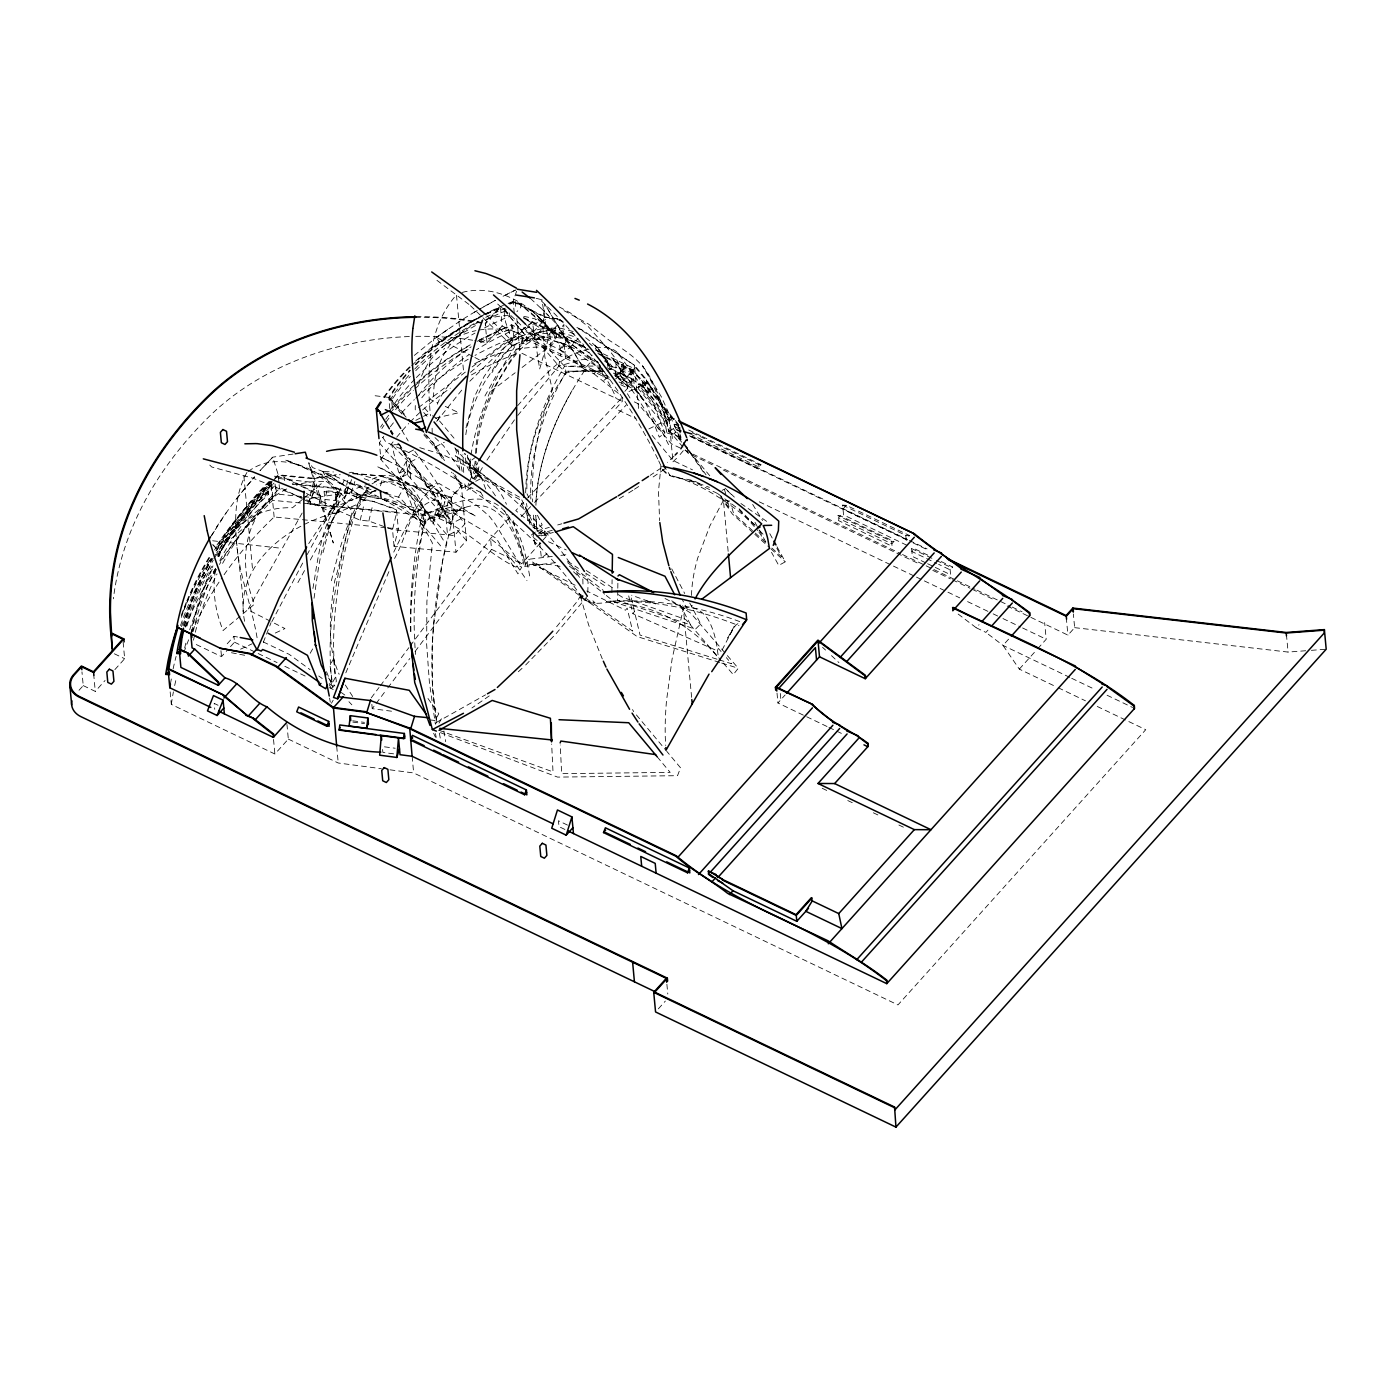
<?xml version="1.0" encoding="UTF-8"?>
<svg xmlns="http://www.w3.org/2000/svg" width="1396" height="1396" viewBox="0 0 1396 1396"><rect width="100%" height="100%" fill="white"/><g stroke="black" fill="none" stroke-linecap="round" stroke-linejoin="round"><path stroke-width="0.75" stroke-dasharray="5 3.75" d="M679.765 427.525L678.735 427.106M679.852 427.316L680.445 437.437L679.119 427.42M535.907 505.3C537.792 457.312 557.632 411.75 583.615 372.017L582.795 367.113L544.789 304.223L542.852 325.879L544.806 356.626L552.38 389.92C538.123 425.274 530.864 463.612 532.661 501.775M611.884 592.672L612.094 579.654M617.765 590.246L617.608 600.437L690.619 624.867L678.665 602.217M617.8 588.222L617.887 582.097M244.614 621.307C233.097 564.56 289.775 522.924 339.054 511.983L337.012 488.042L292.2 483.749M582.952 584.034L582.743 574.96M525.681 492.823C526.414 448.029 541.561 404.334 564.577 366.206L600.036 366.031M475.617 453.456C476.368 428.764 484.412 404.7 496.592 383.342C509.174 365.473 519.836 338.896 544.964 337.605L525.769 341.025M680.759 437.123C679.974 438.274 679.678 436.896 681.248 437.07M627.362 388.542L627.101 385.61L615.217 376.1L616.125 364.042L612.896 358.877L643.975 400.251C636.471 389.205 626.228 379.747 613.734 374.739M620.627 375.995L621.429 365.037L623.454 363.955L622.668 374.913L620.627 375.995C636.244 392.904 645.982 414.106 660.814 431.591L662.838 430.492L664.88 432.952L659.296 437.14L646.313 404.229L616.125 364.042M470.976 454.869C477.135 416.287 493.207 379.799 514.443 347.22L505.457 321.778L503.834 309.406L527.304 337.588L526.868 342.997L512.053 345.527L501.705 357.934L491.933 372.645M555.381 327.17L554.456 338.111L560.354 331.864L563.199 333.504L561.733 335.197L578.31 344.76L592.166 355.282M561.733 335.197L562.501 326.193L563.967 324.5L563.199 333.504M438.135 503.939L496.33 538.332L517.933 573.843L521.703 567.177L517.741 565.171L516.014 567.142C488.391 554.107 467.765 529.852 439.042 518.579L440.752 516.607L437.227 514.077L433.545 520.446C434.854 511.843 441.712 501.67 436.634 493.12L475.722 516.223C459.999 505.474 438.676 510.011 425.082 522.087C414.525 558.732 409.831 597.087 410.982 635.197M314.03 598.256C320.12 558.924 323.802 494.393 375.489 491.2M312.913 588.519C319.754 550.007 323.034 494.603 369.364 483.871M470.26 458.918L469.475 466.002L470.888 475.757M587.786 592.41L588.082 582.097L586.058 574.454M466.02 427.839L473.977 397.843L484.028 376.641L503.869 348.424L511.285 340.327L519.382 336.802M170.452 683.918L171.725 676.537M190.816 634.15L191.793 628.444A440.543 327.379 -5.3 0 1 212.96 565.921M191.898 632.074L192.526 628.497A439.81 326.839 -5.3 0 1 213.658 566.078M465.793 434.697C468.672 415.327 475.862 396.761 485.86 379.974C495.842 366.433 503.694 347.901 520.534 342.003M529.642 575.937C525.297 551.036 519.138 523.709 499.384 506.242C475.931 488.966 446.249 507.324 422.377 514.426C413.774 553.88 409.394 594.364 410.668 634.779M424.733 521.092C415.467 564.804 411.89 609.86 415.554 654.445M398.942 444.766L391.7 444.713L452.915 506.626L454.084 512.506L442.619 560.895L433.475 626.228L432.219 646.959L432.428 685.715L437.053 723.931M331.376 580.753C339.437 548.523 348.267 514.461 368.108 487.518M323 552.659C328.566 533.359 330.8 507.812 352.804 499.96M274.349 476.21L284.522 477.188L284.662 480.66M274.07 479.823L278.537 475.39L313.402 478.723L308.464 462.198M310.104 504.41L309.563 498.529L313.664 481.672L314.222 487.553L310.104 504.41L444.312 517.27L448.43 500.396M320.696 498.843L320.556 495.371L284.522 477.188M414.839 451.397C432.882 474.57 447.191 500.518 464.903 523.936L454.45 535.558L392.52 529.625L368.841 521.04L360.168 520.219L333.033 508.388L318.707 507.01L320.556 495.371M326.961 490.799L324.849 499.489L336.401 500.606L338.513 491.898L326.961 490.799L324.116 491.654L325.39 505.369M333.033 508.388L337.151 491.514M309.563 498.529L344.69 493.154L348.791 476.298M396.639 512.751L396.377 509.819L372.68 501.234L364.007 500.396L337.012 488.042M360.168 520.219L364.286 503.345M372.68 501.234L396.499 509.278L398.314 528.875L394.073 546.29L455.986 552.223L466.456 540.601L461.343 485.546L452.967 473.087M368.841 521.04L372.941 504.183M352.682 473.75L381.946 476.001L450.891 497.168L461.971 485.232L462.495 488.46L451.466 472.145M380.532 485.808L382.085 479.474M381.806 476.542L448.291 496.924M439.042 518.579L443.23 503.537L444.94 501.583L440.752 516.607M580.876 595.045L577.42 601.153L555.434 628.2M369.085 487.972L348.459 482.283L349.332 483.609L344.515 498.773L347.621 489.63L352.001 490.415L351.216 492.875L382.591 499.541M351.216 492.875L354.846 481.498M351.618 479.596L347.552 489.891M516.572 291.223L513.187 301.396L514.217 312.599M692.119 605.48L691.718 606.771M480.782 492.526L471.534 487.797L470.208 489.228L467.346 487.187L468.864 483.156M469.632 481.131L477.798 462.617M478.985 466.875L473.035 482.719L467.346 487.187M437.297 404.194C442.602 390.863 452.461 379.764 463.507 370.795L456.457 294.853C427.525 327.449 426.687 374.547 430.422 415.746M263.321 642.335L271.051 622.633M437.524 420.667L440.7 413.164M388.908 571.627L345.44 673.727M394.527 558.47C408.574 533.342 412.186 498.791 438.99 483.452L476.839 505.387L489.124 516.066L494.795 523.273L521.703 567.177M246.918 472.494C223.552 514.286 243.864 567.771 243.096 611.989M722.116 650.013L734.191 626.49L727.682 638.024L735.552 625.356L740.369 621.848C697.826 605.742 651.775 598.326 606.335 601.449C651.688 599.303 696.97 608.918 738.955 625.705M393.742 552.118L413.984 510.831L408.382 507.132A311.919 185.459 29.5 0 0 383.83 492.753M344.289 480.137L330.381 511.861L307.19 554.578M484.935 395.975L496.993 374.425L519.347 345.772M217.828 556.446L220.725 550.757A440.543 327.379 -5.3 0 1 272.063 481.009M271.836 621.709L303.333 561.785M297.906 582.621L305.148 569.428M310.313 560.005L339.28 507.219M302.147 513.03L247.842 609.738L270.091 621.028M310.174 653.293L313.978 646.575M398.471 497.15L403.235 488.74M331.463 703.235L333.19 700.199M436.651 721.994L435.378 724.245L429.392 682.243L426.653 644.411L426.897 601.449L432.359 542.974L412.099 506.259L398.261 470.749L391.718 444.696M552.293 556.428L528.683 559.273L524.373 566.846L523.919 564.473A229.38 84.231 -77.5 0 0 465.077 507.463M439.007 723.111L441.834 718.12M566.113 371.999C543.777 410.197 528.944 454.381 530.829 499.035M399.657 473.035L407.091 469.213L410.232 472.79L402.781 476.594L399.657 473.035L406.376 461.361L409.517 464.938L410.773 478.671M402.781 476.594L409.517 464.938M307.539 503.747L317.241 487.047L308.813 462.442M475.355 479.421L483.4 465.915M723.39 500.414L709.814 526.048L697.773 557.894A152.845 78.822 -53.3 0 0 691.491 596.633M210.464 537.006L226.222 512.733M211.721 535.418L216.764 527.165M308.708 543.637L332.772 506.923L334.028 507.411L361.023 496.034A173.75 60.447 -76.5 0 1 367.968 490.083M486.96 460.122L514.88 419.254M401.961 414.089L389.868 400.286L389.589 397.354L393.707 391.124A265.205 197.08 -5.3 0 1 410.424 370.411M389.868 400.286L393.969 394.056A265.205 197.08 -5.3 0 1 410.686 373.36M389.955 410.494L394.265 403.95A265.938 197.639 -5.3 0 1 415.031 378.927M380.567 427.124L382.626 424M381.858 428.502L383.935 425.361M466.456 540.601L457.522 530.41L447.593 535.506L380.934 459.546L379.38 442.881L383.76 436.25M349.035 472.982L351.146 472.232L389.432 482.789L403.165 488.495L425.431 512.454L422.168 517.218L425.518 521.912L424.314 524.041L399.588 497.465L384.144 493.207M436.686 421.348L461.936 389.885M721.069 651.548L718.434 648.512L716.881 650.641L632.912 613.682L634.465 611.535M371.231 697.895L379.014 687.495M380.323 685.768L408.854 647.674M410.145 645.947L490.554 538.577L512.96 513.693M391.543 711.21L372.243 708.679L374.826 705.207M376.135 703.479L386.5 689.624M387.791 687.896L409.848 658.458M415.031 651.531L491.549 549.361L490.554 538.577L521.668 563.775L546.866 535.785L515.752 510.587L526.118 499.576M418.695 395.085L421.26 391.718A242.398 180.136 -5.3 0 1 471.15 346.819M517.724 415.485L558.854 366.153L580.544 359.802L593.265 358.842M683.29 450.681L679.363 455.428M671.738 600.786L690.741 613.141L738.292 668.265L733.266 674.617L722.081 661.652M587.35 596.127L555.94 633.889L525.315 665.351M236.709 498.529L254.648 476.839A450.437 293.439 -21.1 0 0 216.537 527.095M517.619 405.678C537.739 383.516 556.463 356.12 587.594 349.576M79.031 690.27L83.237 685.611L81.963 671.877M83.237 685.611L95.277 691.369L105.066 680.48M114.873 669.609L124.663 658.72L122.848 639.124M487.03 342.805L485.215 323.209L500.344 306.422L502.159 326.018L487.03 342.805A253.706 188.547 -5.3 0 0 474.762 340.554M598.448 362.471C571.016 345.301 545.173 325.704 520.848 304.066L520.691 307.469L516.921 311.674M227.216 643.783L233.935 636.314L238.123 637.117M196.295 644.551L221.51 656.626L227.775 649.664M230.462 646.68L234.493 642.195L233.935 636.314M544.074 316.875L559.709 319.248L544.074 316.875L513.117 302.042L509.086 303.647M479.194 341.671A242.398 180.136 -5.3 0 1 503.118 328.584L511.512 324.779L531.318 334.272L544.353 319.806M531.893 340.31L544.911 325.861L583.772 344.463M531.318 334.272L546.551 337.117L559.569 322.651M556.271 334.464L556.131 337.867L549.832 344.864L527.287 325.53M565.904 339.071L565.764 342.491L559.464 349.489L549.832 344.864M565.206 344.463L560.162 350.064L564.979 352.368L570.022 346.766L559.43 342.229L560.703 355.945M578.363 328.845L582.603 330.206L634.569 365.333L646.627 379.869L668.754 416.148L672.855 460.418L692.503 469.841M546.551 337.117L569.428 348.075L578.101 338.425M451.484 500.693L451.222 497.761L462.233 485.529M509.715 304.188L515.159 302.007L520.429 304.537L555.852 334.935L565.485 339.542L590.752 358.789M559.464 349.489L584.296 369.19L590.595 362.192M452.723 516.939L463.175 505.317M584.296 369.19L593.928 373.796L600.228 366.799M170.172 691.91L171.324 704.404L274.89 754.015L288.326 739.095L286.965 724.507M622.04 370.621L625.391 366.886L634.43 371.214L631.062 374.948L622.04 370.621L621.674 366.694L625.391 366.886M621.272 383.132L634.29 368.666L634.447 365.263L638.914 412.047M627.101 385.61L613.943 374.268M611.064 368.684L633.819 379.572L631.707 381.911L612.757 372.837M624.85 391.351L627.781 388.071L627.519 385.139M621.935 397.214L622.319 401.385L615.601 408.836L635.965 418.608M702.38 436.582L761.117 464.711L759.023 467.049L692.451 435.151M854.02 508.982L846.377 505.317L843.01 509.051L906.126 539.292L909.494 535.558L855.94 509.906M840.34 515.787L838.246 518.125L891.835 543.794L893.929 541.456L840.34 515.787L838.019 515.665L838.473 520.568L892.061 546.237L891.608 541.334L838.019 515.665M927.764 555.119L914.38 548.698L911.867 551.507L936.733 563.408M827.008 726.496L777.921 702.973L785.145 694.946M941.166 561.541L952.648 567.038L950.118 569.83L938.653 564.333M958.145 614.048L976.258 627.781L979.05 624.693M976.258 627.781L985.89 632.405L990.078 627.764M658.354 1008.837L665.351 1001.072M1008.575 639.194L1002.991 645.388L1019.324 669.12L1056.283 686.832M1019.324 669.12L1036.286 650.274M1037.699 648.704L1046.197 639.263L1044.644 622.599M1007.214 606.039L1067.923 635.128L1074.641 627.659L1073.367 613.943M469.806 381.248L505.23 346.487L519.417 337.274M533.307 527.618L534.633 526.205L520.848 497.953L476.961 473.384L475.635 474.797L519.521 499.384L533.307 527.618L536.622 529.136L542.189 524.948L537.443 515.194M527.601 498.006L622.284 397.354M521.197 516.642L533.028 504.061M534.511 502.49L626.246 404.997M524.652 340.31C531.004 333.888 540.688 332.056 549.326 330.346L527.409 334.255M269.044 481.498L265.048 485.476A452.304 336.139 -5.3 0 0 215.752 550.059M270.143 481.288L265.641 485.773A451.571 335.581 -5.3 0 0 216.415 550.268M274.663 478.339L278.223 474.797L313.524 478.182L336.262 474.71M272.848 497.168L271.644 484.342L262.657 491.776A456.213 339.036 -5.3 0 0 217.061 550.111M271.644 484.342L265.519 490.45A452.304 336.139 -5.3 0 0 214.234 558.452M269.428 503.467L268.294 491.218L265.484 492.491L254.735 503.188A467.992 347.779 -5.3 0 0 215.874 550.931M268.294 491.218L257.597 501.862A464.083 344.882 -5.3 0 0 216.746 552.607M301.623 498.407L282.673 488.827L279.497 488.53L274.75 493.242A440.543 327.379 -5.3 0 0 221.999 564.473M301.623 496.47L276.007 494.01L266.706 503.275A452.304 336.139 -5.3 0 0 219.434 564.473M673.971 456.213L667.532 462.338M676.571 458.342L671.406 463.263M470.539 372.331L495.214 350.867L531.614 324.779L549.047 318.393L555.887 318.62L561.279 321.115M518.352 671.738L522.523 667.916M682.574 609.633L684.023 608.377L681.091 602.81M414.333 355.422L436.372 337.326L460.872 320.522A364.478 219.783 -16 0 1 477.798 310.156L474.361 312.181M241.665 523.954L273.093 497.604M224.669 544.143L256.114 517.794A112.326 88.157 50 0 1 287.471 488.617M302.391 499.454L292.497 507.743A112.326 88.157 50 0 0 219.05 556.568M304.031 498.075L323.942 481.393A112.326 88.157 50 0 0 296.388 485.11M443.562 349.314L444.678 348.424M248.314 471.412C275.937 450.611 315.391 466.09 336.907 488.827M491.008 391.264L515.176 372.749M522.087 367.462L553.182 343.643M465.339 372.104L429.776 399.239L437.524 402.833M472.11 366.939L532.434 322.267L539.659 369.015L548.105 339.786L541.857 299.39M472.843 478.636L476.978 475.53A140.595 78.246 -55.3 0 1 476.001 461.361M607.871 377.356L603.718 380.462A140.595 78.228 -55.3 0 0 599.634 364.408M470.906 487.413L465.828 491.235L464.449 481.411M615.496 379.014L620.574 375.192L620.557 369.783L617.381 361.023L610.087 351.356L588.222 326.542L570.737 313.158L557.632 306.038M535.296 532.085L530.812 535.453L540.88 543.463M681.562 430.98L673.326 428.589L666.956 433.336L666.642 431.364A185.616 106.777 -56.2 0 0 613.298 372.592M538.629 533.237L544.196 529.067L545.365 539.362M546.97 553.776L541.404 557.964L539.397 540.095M691.666 606.318L691.753 605.271M371.999 483.889L379.293 479.683L371.353 483.033M582.167 330.678L634.569 365.333M446.214 344.079L464.606 330.555M418.486 407.527L433.667 396.377A90.897 82.224 53.7 0 1 482.493 320.644M489.263 695.889L471.953 707.947M615.235 376.082L620.801 372.121L622.668 374.913M436.512 337.431L447.976 329.281M653.136 476.961L665.403 468.585M661.076 468.044L650.117 475.39M634.499 489.228L640.869 485.11M628.654 492.928L632.912 490.258M607.26 370.865L611.832 368.021L594.993 344.044M619.318 498.651L624.099 495.737M722.081 490.432L724.088 489.228M479.578 309.179L495.423 300.332A364.478 219.783 -16 0 0 479.543 309.144M583.074 595.865L580.108 597.558L586.617 600.908L595.08 602.932L590.56 598.552M436.407 722.43L485.546 694.824M777.031 546.796L785.302 561.803L778.741 565.432L771.499 552.31M415.799 420.318L421.575 417.352M423.494 416.374L429.27 413.408L422.709 405.939M398.017 443.143C415.362 467.974 434.714 493.975 450.96 520.795L451.222 523.727C434.645 496.261 415.118 470.871 397.825 443.98M413.582 449.966L404.282 454.747L404.002 451.798L398.628 442.829M424.314 433.79L434.418 444.277L445.202 460.296M403.374 452.112L410.284 458.952M423.861 434.871L434.697 447.209L444.312 442.27M410.546 461.884L419.864 457.12M409.656 459.267L426.722 484.988L426.984 487.919L436.302 483.156M426.094 485.302L432.987 492.142L433.266 495.074L442.567 490.31M473.785 482.248L462.233 488.164L461.971 485.232L454.782 474.535M475.704 481.271L481.48 478.305L464.711 453.368M460.54 518.963L450.611 524.041L450.96 520.795M646.627 379.869L646.261 383.115L626.734 392.642L630.05 398.087M641.549 385.087L638.391 386.622L667.393 421.627L670.551 420.091L641.549 385.087L638.164 384.179L638.618 389.083L667.62 424.07L667.166 419.184L638.164 384.179M642.736 385.662L647.761 383.202L653.415 390.025L648.372 392.485L642.736 385.662L642.369 381.736L647.761 383.202M648.861 428.921L668.387 419.393L668.108 416.462L645.999 380.183L634.028 365.735M521.022 336.506C530.602 332.649 544.056 324.012 553.497 332.074L529.555 308.376L539.606 317.852L537.024 315.322M474.518 363.78C497.831 351.216 524.599 345.807 550.984 347.22L549.256 328.496C528.857 302.583 493.835 283.074 460.453 292.898M678.927 424.908L677.915 426.495L679.206 427.874M372.715 491.619C346.016 511.599 344.358 550.722 334.813 580.474C330.032 611.169 326.123 645.196 339.158 674.285M240.566 649.175L252.135 643.8M275.291 633.034L284.941 628.549L271.941 621.97M456.073 511.617L465.06 507.551L435.866 515.7L427.368 519.329L454.084 512.506L465.06 507.551M512.053 345.527L519.574 342.718M376.519 489.874L355.823 498.599L369.085 496.575L381.23 498.686M335.075 513.693L360.063 503.171L361.023 496.034L322.79 471.447L330.52 485.127L352.333 511.39C338.321 568.573 324.291 628.793 332.632 687.827L336.384 681.213A173.75 60.482 -76.4 0 1 361.023 496.034L322.773 471.482L333.452 471.953M508.109 303.421L513.187 301.396L544.492 316.403M513.78 337.535L512.646 325.268L500.885 329.875A281.503 209.191 -5.3 0 0 477.275 341.043M512.646 325.268L511.285 325.739L512.908 328.217L502.612 332.318A277.717 206.381 -5.3 0 0 477.589 344.236M552.258 530.323L538.751 533.97M324.116 491.654L335.668 492.771L338.513 491.898M521.825 341.497C543.044 333.382 567.491 336.122 586.529 348.389M536.797 530.969L549.326 527.356M557.685 524.966L561.855 523.762M536.745 536.273L550.687 532.26M541.386 535.872L553.34 532.417M683.377 608.412C694.824 604.538 705.905 613.298 710.18 623.523A188.46 57.829 -74.3 0 1 716.916 646.331L718.207 655.911M422.377 514.426L425.082 522.087L412.274 516.607L413.984 510.831L422.377 514.426L452.915 506.626M435.569 418.154L458.83 412.71L445.272 406.428M486.942 315.723L511.285 340.327L523.308 338.268M293.09 454.066L272.744 457.173A450.437 293.439 -21.1 0 0 259.988 470.714L272.744 457.173L278.223 474.797L278.956 482.65M313.402 478.723L340.258 474.623M560.86 555.381L569.446 554.352M524.652 566.41L556.83 562.536M504.619 510.709L517.986 540.182L525.664 564.612L549.902 564.473L562.989 566.916M595.551 347.813C603.107 346.731 611.867 347.046 617.643 352.752L651.897 400.059L664.88 432.952M433.615 499.367L435.203 500.414L432.394 500.309L425.326 504.357L412.762 517.166L407.58 513.728A308.376 183.347 29.5 0 0 332.859 475.303L312.704 467.608L309.354 462.809M1074.641 627.659L1288.072 652.072L1309.256 650.484M1311.368 650.327L1326.2 649.21M536.029 339.577C572.709 337.466 603.787 365.455 616.037 398.279M525.524 324.204A252.397 107.614 53.1 0 1 556.009 357.236L564.577 366.206L582.795 367.113L544.772 304.223M621.674 366.694L630.713 371.022L634.43 371.214M606.841 367.654L633.819 379.572M680.934 431.975L675.053 429.165L674.6 424.262L676.92 424.384L674.826 426.722L680.707 429.532M692.224 432.708L758.796 464.589L761.117 464.711M906.685 545.173L843.568 514.932L842.643 505.143L846.377 505.317M842.643 505.143L905.777 535.366L909.494 535.558M891.608 541.334L893.929 541.456M925.705 562.815L912.321 556.393L911.588 548.558L914.38 548.698M936.454 560.477L949.856 566.898L952.648 567.038M352.822 473.209L381.946 476.001M276.6 476.978L284.383 477.729L320.417 495.912M448.151 497.465L451.222 497.761M292.357 484.307L336.89 488.583L364.007 500.396M344.69 493.154L377.967 496.348M364.147 499.855L372.802 500.693M303.752 496.679L320.818 498.302M224.075 574.716A464.083 344.882 -5.3 0 1 274.139 516.974L385.471 527.653M387.617 527.845L398.314 528.875M430.177 719.987L435.011 720.458L438.78 713.792L427.822 698.262M212.628 540.775L281.678 548.296M278.868 478.479L314.013 482.51L333.312 543.009L317.224 487.012M375.14 395.749L388.751 397.424L407.772 419.097M352.717 720.825L364.426 722.378M352.839 722.098L364.531 723.652M384.458 746.825L395.19 748.239M393.602 753.84L382.87 752.427L382.329 746.546M288.326 739.095L338.251 763.001L381.352 768.69M389.973 769.824L413.67 772.948L897.96 1004.928L1145.75 729.689L1095.179 705.469M481.323 323.139L460.348 319.719A252.973 187.989 -5.3 0 0 416.025 317.276M729.742 501.077L723.442 500.396L728.189 551.891M603.997 371.493L587.175 369.731L566.357 372.872C541.282 407.056 525.995 449.25 526.885 491.881M231.422 652.735L237.686 653.939M239.78 654.34L246.062 655.544M611.849 366.921C648.32 371.301 670.848 407.475 672.593 441.851M382.609 491.933L389.693 493.643L383.516 491.95M536.186 298.325L543.759 300.245M672.191 475.862L695.731 482.824L717.23 493.346M699.361 483.644C687.321 475.355 666.799 482.44 660.989 465.95L658.493 491.095L659.593 520.621M642.369 381.736L648.006 388.559L653.415 390.025M667.166 419.184L670.551 420.091M349.332 483.609L375.943 490.938M667.34 433.074L683.831 437.873M419.777 447.68L443.021 454.764L468.533 467.067C485.703 473.802 499.14 487.256 506.451 504.288M668.841 431.94L675.21 434.714L680.864 439.775L661.39 396.848L642.492 365.857C655.038 386.134 663.798 408.662 668.841 431.94C665.229 413.705 659.889 395.661 651.06 379.223C642.492 361.285 625.495 350.553 609.598 340.589L588.362 323.959L563.513 310.383M717.02 659.191L640.031 635.058L630.73 595.726M719.115 659.837L731.591 663.746L726.339 657.656M719.69 662.437L637.065 636.541L528.683 559.273M721.767 663.083L738.292 668.265M384.179 498.302L444.312 517.27M604.363 360.901L612.373 366.799L595.045 345.161L603.281 356.12L611.849 371.284M646.296 600.804L655.614 603.857L631.62 595.237M384.546 500.222L417.875 511.983L418.678 509.523L425.431 512.454M388.769 479.264C417.439 488.303 429.514 518.3 444.207 541.526M573.163 331.48L560.93 328.287L540.147 327.955L523.448 317.904M364.251 478.688L369.696 480.678C397.895 462.53 426.67 495.685 425.763 523.116L422.028 529.73A173.75 60.447 -76.5 0 0 376.466 484.866M439.094 730.283L553.008 771.883L551.647 744.016M690.165 480.224L709.412 487.396M676.938 477.153C706.324 486.803 732.167 504.811 755.201 525.105M440.438 732.656L557.562 777.101L677.531 775.687L680.55 767.817L666.747 751.292M400.006 466.945L419.393 478.287M397.546 476.996L416.933 488.338M559.43 342.229L570.022 346.766M383.481 499.21C408.923 506.486 425.047 527.391 441.293 546.674M569.847 332.283L574.332 334.133M330.904 478.723L285.011 459.842C307.26 466.962 327.24 480.137 343.835 496.453M339.036 482.841L347.133 487.117L342.003 493.032L330.381 511.861L306.666 499.785M530.916 524.512L534.633 526.205M548.558 541.753L566.27 549.954M306.422 493.434L332.772 506.923L331.812 512.541L335.092 513.798L334.028 507.411M304.782 498.895L253.025 478.217L211.756 466.997L207.533 462.931M320.522 473.837L322.057 474.553M576.88 327.467L582.603 330.206M559.29 319.719L563.111 321.534M509.575 303.525A277.717 206.381 -5.3 0 1 515.229 301.379L520.848 304.066M595.429 350.064L634.29 368.666M523.709 317.607L584.104 346.54M597.732 353.066L632.789 369.87L679.311 425.361M506.416 309.999L500.518 307.172L485.529 323.82L485.791 326.769M524.111 318.48L588.99 349.558M598.832 354.27L632.248 370.272L678.77 425.763M590.334 359.243L598.029 362.943M616.77 377.095L631.934 384.354L631.481 379.468M502.159 326.018L609.616 377.548M619.039 381.998L634.622 389.467L683.865 448.221M524.181 338.443L518.422 335.686L503.467 341.619A277.717 206.381 -5.3 0 0 475.006 355.404M526.1 339.368L611.239 380.148M620.766 384.72L627.781 388.071M674.652 418.975L668.056 416.497L676.188 420.388M634.342 401.891L638.129 403.723L671.302 443.754L683.063 449.39M688.682 430.003L700.426 435.639M674.6 424.262L678.508 426.146M521.895 353.275L622.319 401.385M692.032 436.337L907.47 539.537M909.424 540.479L927.049 548.907M689.537 435.796L911.274 542.014M913.228 542.957L928.933 550.478M690.723 436.669L759.25 469.492L758.796 464.589M911.588 548.558L934.552 559.552M927.625 563.74L933.366 566.479M935.268 567.404L950.589 574.733L949.856 566.898M685.017 450.332L900.56 553.584M902.514 554.526L931.9 568.591M933.872 569.533L955.422 579.864M957.377 580.806L975.019 589.252M976.973 590.194L1010.285 606.143M1012.24 607.086L1022.047 611.78M685.244 449.861L687.966 453.124L715.398 466.247M723.233 469.998L919.074 563.827M932.79 570.388L950.414 578.834M952.369 579.776L969.993 588.222M971.948 589.164L995.453 600.42M759.319 501.845L914.537 576.199M916.509 577.141L922.407 579.968M924.361 580.91L945.982 591.258M947.954 592.201L959.733 597.854M967.603 601.624L991.177 612.914M993.149 613.856L1001.002 617.625M1002.974 618.568L1020.651 627.031M1022.622 627.973L1046.197 639.263M1069.772 677.374L1002.991 645.388L985.89 632.405M1071.727 678.316L1095.302 689.607M1107.08 695.243L1132.61 707.475M1058.22 687.757L1085.46 700.809M537.46 531.283L546.866 535.785M491.549 549.361L521.668 563.775M828.962 727.438L842.713 734.017M822.209 788.286L828.107 791.113M847.773 800.536L853.671 803.363M873.338 812.786L879.236 815.613M898.884 825.019L904.783 827.845M263.233 641.916L289.269 654.392L310.087 669.644M234.493 642.195L277.071 662.594M284.819 666.311L306.108 676.519M329.334 687.635L333.208 689.502M567.491 825.088L558.452 820.761L559.011 826.641L566.235 830.096M114.35 653.782L124.663 658.72M218.055 705.259L214.199 703.41L214.74 709.29M575.169 585.238L532.574 564.106L534.249 562.03L632.615 631.114L627.188 608.133L625.513 610.226L586.791 591.014M329.822 478.2L339.664 483.121M303.525 499.349L318.707 507.01M388.28 460.872L380.061 456.684L400.286 467.049M397.825 477.1L377.601 466.735C402.606 476.647 421.243 500.187 432.62 524.373C436.739 514.967 446.842 499.681 438.047 490.624L418.521 477.729M665.02 598.483L684.023 608.377M473 356.504L436.372 337.326L439.618 342.753M474.884 357.498L480.573 360.482M268.852 485.616L271.923 487.291L265.781 493.399A452.304 336.139 -5.3 0 0 218.509 554.596M265.484 492.491L268.556 494.167L257.859 504.811A464.083 344.882 -5.3 0 0 217.026 555.556M740.927 503.52L767.905 522.226M586.215 570.493L612.949 588.048M567.544 561.244L578.433 568.399M585.692 573.163L607.469 587.489M618.358 594.644L622.058 597.069L685.715 619.492L720.685 660.029M436.076 489.315L438.047 490.624M416.06 487.78L434.871 500.187M436.948 280.334L469.039 304.485M573.547 571.749L579.637 577.595C548.314 528.089 505.055 486.436 455.236 455.794C471.447 465.932 485.058 479.997 495.51 495.929M569.428 348.075L603.404 371.039M717.736 493.626L737.681 508.353M432.516 415.729L439.025 420.371L456.318 440.909M318.777 675.996L322.249 678.543M329.194 683.621L332.667 686.169M341.339 692.521L344.812 695.051M607.504 364.147L611.396 367.096M585.639 337.71C595.045 345.021 605.707 354.27 607.836 366.555M567.666 562.675L603.334 590.421M569.411 566.148L604.643 594.173M606.335 595.516L614.711 602.182L695.417 629.195L700.74 623.907L689.729 603.02M593.928 373.796L621.063 395.539M470.435 305.689L509.174 342.997L510.517 339.664L510.046 343.87L512.053 345.615L511.285 340.327M589.321 343.172L592.305 345.772M497.691 304.066L509.959 314.763A249.535 106.393 53.1 0 1 555.66 362.262L558.854 366.153L559.447 361.442L558.54 365.595L566.357 372.872L564.577 366.206M530.497 298.5L543.463 310.61M765.514 542.311L733.581 513.484L730.754 503.52M771.918 548.07L781.498 556.725L774.239 543.55M753.194 532.818L732.342 513.99L720.039 496.191M754.8 534.267L769.248 547.302M770.854 548.75L785.302 561.803M822.576 647.308L825.56 650.082M831.493 655.649L838.926 662.611M727.49 490.764L732.115 495.161M739.234 509.837L757.906 530.62M434.976 437.576L443.544 445.813L461.395 471.674M725.1 488.216L734.366 497.116M541.247 300.768L554.544 313.699A252.292 107.562 53.1 0 1 657.813 459.04M545.906 313.036L558.801 326.367L560.337 332.056M542.119 320.347L544.475 322.633M540.81 308.01L548.262 315.339M505.771 552.537L516.764 565.624L526.973 580.666M212.785 544.754L220.027 552.153L228.333 538.734A440.543 327.379 -5.3 0 1 274 483.103M662.402 469.422L670.185 475.722L665.7 468.533M212.925 544.789L219.975 552.135M739.13 508.79L758.133 528.979M759.581 530.532L763.961 535.192M348.93 701.717L351.862 704.823M752.671 504.427L762.582 520.534M595.289 348.372L606.894 361.529L607.871 364.461M716.637 655.806C698.838 634.185 675.018 617.678 648.407 608.918C639.508 606.178 630.416 604.154 621.133 603.246C607.155 599.163 589.74 610.139 580.055 594.923L588.623 624.937L602.549 659.54M539.903 318.131L554.858 336.174M423.756 412.535L429.392 418.94M454.73 447.819L481.48 478.305M426.286 435.011L434.418 444.277M389.589 397.354L405.73 415.729M379.38 442.881L450.611 524.041M709.761 475.722L674.181 433.214L676.188 432.01L682.4 440.927M636.384 714.909L665.369 749.635M657.184 756.807L670.167 772.372L561.646 773.663L560.25 744.975M503.816 309.423L527.287 337.605A140.595 78.228 -55.3 0 1 576.845 338.059M652.124 435.395L672.855 460.418M652.909 417.631L661.442 430.579L668.649 444.818M328.514 678.002L334.883 686.029M641.916 385.052L647.221 392.136M617.643 352.752L620.033 355.963M758.9 532.016L763.821 539.397M596.86 361.302L607.801 376.676M683.639 442.724L706.01 474.815M720.912 496.208L729.619 508.702L726.845 498.965M673.326 428.589L684.389 444.609M685.611 446.388L704.055 473.07M382.661 437.314L385.907 442.026L407.702 452.06A311.779 185.371 29.5 0 1 576.426 589.531L582.865 599.076M433.79 444.591L444.574 460.61M434.697 447.209L444.277 461.465M352.682 696.534L345.301 685M432.376 492.456L450.332 521.109M401.769 430.23L408.208 440.996M391.124 430.265L393.271 433.859M390.496 430.579L392.642 434.173M390.322 431.416L392.468 434.994M480.433 491.898L483.714 497.517M769.807 533.656L772.913 539.292M754.974 522.296L766.334 542.922M687.53 609.651L682.627 600.28M671.72 568.835L674.722 574.541M675.716 576.426L684.721 593.527M632.562 709.569L633.627 711.611M329.351 684.878L331.271 688.56L332.457 686.431L326.018 670.481M473.139 478.793L466.09 464.711L464.816 453.77M526.955 493.748L528.857 497.639M433.633 733.266L435.465 737.193M658.703 460.872L661.146 466.264M485.721 489.106L475.827 463.472M535.314 544.789L532.783 536.134M513.239 520.586L525.629 564.595M724.384 489.176L725.99 494.83M628.706 595.9L632.912 613.682M528.002 520.394L525.245 504.706M435.43 733.581L436.233 737.385M467.346 455.236L471.918 478.566M457.871 449.407L462.181 471.394M455.585 448.256L459.895 470.243M529.765 524.163L526.501 503.485M536.884 528.7A185.616 106.794 -56.2 0 1 535.802 515.386L537.163 530.689M532.801 531.405L535.122 544.178M329.578 698.07L330.276 702.118M443.928 730.981L445.673 741.695M439.408 733.092L440.421 739.234M236.29 538.786C238.21 573.983 252.484 606.789 257.632 641.218M534.86 528.822L533.132 511.791M463.716 472.424L462.844 454.834M1286.431 634.43L1288.072 652.072M1066.282 617.486L1067.923 635.128M905.777 535.366L906.493 543.219M780.294 693.498L780.87 699.71M777.014 693.079L777.921 702.973M687.425 447.244L687.966 453.124M679.486 427.368L680.428 437.489M691.613 697.372L683.377 608.464L672.122 658.86L666.503 700.775A188.46 57.847 -74.3 0 0 665.299 737.611L665.735 745.534M648.006 388.559L648.372 392.485M632.789 369.87L634.622 389.467M632.248 370.272L632.528 373.221M630.713 371.022L631.062 374.948M666.887 984.232L667.794 994.039M564.246 344.533L565.52 358.249M515.229 301.379L516.031 309.964M516.817 318.532L519.958 352.35M511.512 324.779L512.07 330.817L503.694 334.639A242.398 180.136 -5.3 0 0 476.507 349.733M509.435 312.879L509.767 316.316L505.945 317.834A265.938 197.639 -5.3 0 0 482.458 329.002M450.891 497.168L455.986 552.223M446.039 518.841L447.593 535.506M406.376 461.361L407.649 475.094M392.276 406.969L391.648 400.111L393.637 397.092A265.938 197.639 -5.3 0 1 410.389 376.327M389.781 408.627L388.751 397.424L393.061 390.88A265.938 197.639 -5.3 0 1 409.813 370.115M394.073 546.29L392.52 529.625L396.778 512.21L272.586 500.326L258.731 514.112A464.083 344.882 -5.3 0 0 220.184 561.454M412.117 756.283L413.67 772.948M371.842 704.352L372.243 708.679M335.668 492.771L336.942 506.486M336.698 746.354L338.251 763.001M279.13 484.604L279.497 488.53M276.338 491.671L275.693 484.813L274.122 486.384A440.543 327.379 -5.3 0 0 219.329 561.384M275.082 484.115L276.007 494.01M271.435 485.232L271.173 482.283L257.597 495.789A463.35 344.341 -5.3 0 0 214.565 549.884M274.139 516.974L270.859 481.707A464.083 344.882 -5.3 0 0 215.036 547.947M273.529 739.444L274.89 754.015M243.881 476.036L252.589 569.9M220.952 650.745L221.51 656.626M93.637 673.727L95.277 691.369M432.114 428.258L432.236 434.243M436.215 719.603A229.38 84.266 -77.5 0 1 447.348 538.786M215.508 570.214A112.326 88.157 50 0 0 223.081 630.486L254.508 604.136A112.326 88.157 50 0 1 256.114 517.776M486.366 319.265A90.897 82.224 53.7 0 1 511.023 315.426M523.744 316.421A90.897 82.224 53.7 0 1 536.361 319.352L517.951 332.876A90.897 82.224 53.7 0 0 480.067 329.892M415.258 409.883A90.897 82.224 53.7 0 1 415.293 405.538M418.643 384.406A90.897 82.224 53.7 0 1 475.966 330.643M415.188 364.461A265.938 197.639 -5.3 0 1 429.671 350.867L440.682 341.898A265.938 197.639 -5.3 0 1 481.254 315.932M483.156 314.938A265.938 197.639 -5.3 0 1 504.741 304.764M598.203 371.022A185.616 106.777 -56.2 0 1 604.014 371.284M476.298 453.089A140.595 78.246 -55.3 0 1 521.162 345.318M522.383 343.748A140.595 78.246 -55.3 0 1 527.304 337.588M535.994 501.234A185.616 106.794 -56.2 0 1 571.994 390.688M409.342 336.541A253.706 188.547 -5.3 0 0 209.958 415.746A450.786 335.005 -5.3 0 0 113.373 598.814M415.746 336.349A253.706 188.547 -5.3 0 1 472.703 340.223M380.934 459.546A277.717 206.381 -5.3 0 1 393.061 441.886M396.726 437.192A277.717 206.381 -5.3 0 1 408.679 423.564M410.092 422.081A277.717 206.381 -5.3 0 1 450.297 388.193M471.447 374.913A277.717 206.381 -5.3 0 1 516.188 353.764M383.673 397.249A277.717 206.381 -5.3 0 1 409.691 366.747M415.676 361.041A277.717 206.381 -5.3 0 1 482.266 315.653M485.808 313.908A277.717 206.381 -5.3 0 1 500.291 307.329M390.322 426.792A277.717 206.381 -5.3 0 1 393.951 422.098M401.664 412.884A277.717 206.381 -5.3 0 1 414.35 399.605M415.834 398.174A277.717 206.381 -5.3 0 1 468.218 359.226M385.994 422.238A277.717 206.381 -5.3 0 1 390.653 415.903M395.574 409.674A277.717 206.381 -5.3 0 1 413.478 390.304M414.961 388.873A277.717 206.381 -5.3 0 1 470.731 347.988M171.324 704.404A464.083 344.882 -5.3 0 1 173.401 691.84M174.674 685.558A464.083 344.882 -5.3 0 1 176.594 677.217M183.888 652.578A464.083 344.882 -5.3 0 1 188.635 639.804M191.636 632.562A464.083 344.882 -5.3 0 1 221.737 578.119M184.656 648.023A452.304 336.139 -5.3 0 1 186.715 639.909M189.682 629.805A452.304 336.139 -5.3 0 1 218.404 566.183M181.253 615.462A464.083 344.882 -5.3 0 1 186.104 602.706M186.837 600.908A464.083 344.882 -5.3 0 1 210.622 554.823M173.121 668.893A464.083 344.882 -5.3 0 1 176.105 656.382M185.668 626.787A464.083 344.882 -5.3 0 1 215.647 568.294M193.276 631.341A440.543 327.379 -5.3 0 1 215.455 568.975M183.993 626.158A452.304 336.139 -5.3 0 1 210.901 558.609M184.726 626.228A451.571 335.581 -5.3 0 1 211.581 558.784M181.323 617.398A463.35 344.341 -5.3 0 1 211.285 555.032M416.06 316.718A253.706 188.547 -5.3 0 1 485.215 323.209M385.715 419.306A277.717 206.381 -5.3 0 1 389.187 414.542M390.374 412.972A277.717 206.381 -5.3 0 1 411.733 388.803M414.699 385.924A277.717 206.381 -5.3 0 1 470.469 345.039M477.31 341.287A277.717 206.381 -5.3 0 1 502.333 329.369M181.48 626.595A464.083 344.882 -5.3 0 1 211.494 564.141M185.528 627.083A452.304 336.139 -5.3 0 1 213.256 560.162M193.486 640.171A440.543 327.379 -5.3 0 1 194.829 634.238M195.318 632.248A440.543 327.379 -5.3 0 1 217.043 573.931M218.387 556.585A439.81 326.839 -5.3 0 1 272.656 481.306M415.764 370.655A265.938 197.639 -5.3 0 1 478.043 324.169M485.634 320.155A265.938 197.639 -5.3 0 1 505.317 310.976M414.682 369.102A265.205 197.08 -5.3 0 1 478.165 321.342M485.721 317.346A265.205 197.08 -5.3 0 1 505.352 308.184M415.781 364.757A265.205 197.08 -5.3 0 1 501.077 306.98M421.819 397.773A242.398 180.136 -5.3 0 1 468.567 354.985M384.319 397.494A276.984 205.84 -5.3 0 1 410.267 367.061M411.733 365.63A276.984 205.84 -5.3 0 1 482.65 316.089M486.174 314.362A276.984 205.84 -5.3 0 1 500.623 307.801M416.409 377.531A265.938 197.639 -5.3 0 1 474.954 333.103M180.573 625.495A464.083 344.882 -5.3 0 1 215.63 554.317M183.225 611.326A467.992 347.779 -5.3 0 1 211.285 557.824M186.942 625.984A452.304 336.139 -5.3 0 1 211.634 566.532M183.12 625.513A456.213 339.036 -5.3 0 1 211.93 558.662M392.398 408.295A281.503 209.191 -5.3 0 1 415.101 384.319M416.671 382.905A281.503 209.191 -5.3 0 1 470.295 344.795M470.208 461.238L471.534 475.652L475.844 472.424L474.727 464.763L475.687 457.138L470.208 461.238M333.696 658.598L329.997 665.142L332.318 682.801L335.232 677.653L333.696 658.598M515.403 290.106L502.577 296.51A364.478 219.783 -16 0 1 515.386 290.089M598.186 371.109L567.683 371.231L598.186 371.109"/><path stroke-width="1.5" d="M311.989 603.089L312.32 620.557L315.636 645.476M303.996 491.252C302.182 560.354 315.88 628.584 329.247 696.046M412.884 328.514C409.674 360.046 414.35 391.944 423.407 422.185M381.719 740.072L381.317 735.762L379.66 755.184L396.83 757.452L398.488 738.03L400.024 754.695L412.117 756.283L553.13 823.832M519.94 354.741L516.642 390.845L516.677 429.863L523.989 497.308M404.613 735.919L403.776 738.624L339.176 730.125L339.786 724.96L404.369 733.476L404.84 738.379L380.113 735.116M403.776 738.624L404.369 733.476M368.439 724.158L367.863 717.998L350.309 715.677L349.105 725.972L366.659 728.293L368.317 722.884M366.659 728.293L367.863 717.998M414.821 315.828L412.954 327.99M165.705 674.39L169.3 671.668L169.579 674.617L165.705 674.39L167.956 661.39A467.992 347.779 -5.3 0 1 177.065 627.868M210.831 707.423L169.788 687.757L170.452 683.918M176.769 653.485L180.363 650.763L180.642 653.694L176.769 653.485L178.06 645.999A456.213 339.036 -5.3 0 1 181.986 629.596M380.776 752.147C338.862 750.978 298.692 733.842 266.915 706.83C250.739 700.53 242.119 682.714 225 677.845L218.282 685.314L180.887 667.41L179.246 649.594L181.183 638.356A452.304 336.139 -5.3 0 1 183.487 628.183M180.293 652.246L181.916 638.408A451.571 335.581 -5.3 0 1 183.714 630.294M521.772 343.259L522.802 337.553M568.032 830.969L886.774 983.657L886.512 980.725C838.63 943.155 782.336 919.353 727.665 893.388C710.948 880.126 692.067 870.406 675.891 856.254L409.569 728.677L365.647 712.239L333.138 707.964L275.588 666.346L249.552 653.869L220.271 648.268L176.699 626.996C182.806 595.394 194.41 564.874 210.464 537.006M391.246 557.423L356.538 636.332L333.522 697.476L337.71 698.803L338.268 696.761L370.341 700.53L414.438 716.357L428.694 717.753M686.099 440.072L680.882 448.814M551.298 722.814L551.56 741.869L550.408 718.277L492.195 700.443L439.094 730.283M339.176 730.125L340.013 727.421M365.647 712.239L409.866 728.154L676.31 855.8C721.209 893.44 775.426 915.811 828.037 940.799C847.773 953.904 868.26 965.578 886.931 980.254L887.193 983.185M366.659 712.78L370.673 699.745M396.83 757.452L399.483 748.814M409.726 728.136L412.117 756.283M410.564 729.218L414.577 716.183M566.183 835.157L571.906 816.904L557.458 809.977L551.734 828.229L566.183 835.157L572.918 827.688M338.408 696.377L344.847 678.229M337.71 698.803L345.021 678.264L409.255 690.305L426.495 714.752M560.145 742.934L560.878 741.049L655.754 754.625M217.113 715.485L223.098 700.181L213.466 695.574L207.481 710.878L217.113 715.485L223.831 708.016M326.821 726.217L328.688 721.435L298.587 707.022L296.72 711.803L326.821 726.217L328.915 723.896M526.641 792.405L524.547 794.743L410.581 740.142L412.448 735.36L526.414 789.962L526.868 794.865L521.022 792.056M524.547 794.743L526.414 789.962M689.589 870.476L687.495 872.797L603.526 832.574L605.393 827.793L689.362 868.015L689.816 872.919L666.73 861.856M687.495 872.797L689.362 868.015M482.615 320.085C466.735 361.651 461.989 406.655 462.809 450.891M773.244 545.382L778.375 530.602L778.741 521.109C748.937 494.917 712.309 475.67 673.204 468.026M426.583 432.184C434.104 410.11 450.716 392.922 466.421 376.309M327.502 684.93L325.739 688.752L319.44 685L307.434 655.317L268.137 633.243M695.086 598.901C710.826 568.818 738.083 547.372 761.71 523.919C733.127 498.756 701.176 473.942 662.96 466.386M365.822 711.698L333.435 707.44L336.698 746.354M709.028 674.128L665.944 750.333L665.857 747.523M478.811 460.855L494.655 435.587L516.276 407.248M306.666 547.023L279.375 597.453L257.056 649.89L251.036 638.984M711.733 671.65L746.668 619.789L746.127 613.036C700.879 595.586 651.513 587.245 603.089 592.079C652.351 589.583 701.281 601.222 746.668 619.789L742.515 624.588M377.321 411.454L377.042 408.522L381.195 402.223M552.799 631.201L522.75 663.449L497.342 687.478M93.916 675.472L93.637 672.523L81.596 666.765L73.656 675.577A21.289 15.81 -5.3 0 0 79.624 696.621L667.358 978.177L667.637 981.126M93.637 672.523L123.878 638.932L111.523 633.016L110.441 612.547A450.053 334.447 -5.3 0 1 208.702 396.464A252.973 187.989 -5.3 0 1 416.025 317.276M179.246 649.594L188.146 653.206L218.422 681.911L218.701 684.843M189.682 654.741L194.725 649.14L225 677.845M220.271 648.268L249.971 653.398L276.007 665.875L333.435 707.44M218.282 685.314L218.422 681.911M251.489 654.951L256.515 649.384M177.973 625.303A464.083 344.882 -5.3 0 0 168.061 669.12L223.639 695.086L246.411 714.892L253.636 718.347L273.494 733.947L273.756 736.896M223.918 698.035L236.936 683.569M277.717 667.218L286.372 657.603M223.22 695.557L246.411 714.892M248.122 716.218L259.691 703.375M245.975 715.363L253.636 718.347M255.346 719.69L266.915 706.83M218.596 711.14L273.337 737.367L273.494 733.947M273.337 737.367L286.773 722.43M333.278 707.877L343.364 696.656M410.581 740.142L412.675 737.821M603.526 832.574L605.62 830.236M775.705 690.252L775.426 687.303L817.847 640.188L865.415 675.298L865.677 678.247M776.822 691.09L776.455 687.129L818.457 640.485M680.114 422.273L914.45 533.848C950.711 563.408 992.294 584.488 1029.602 612.582L1029.882 615.531L1011.35 636.105M818.719 643.416L914.293 537.268M779.718 687.303L815.404 647.639L816.555 660.064M786.576 693.358L819.504 656.783L818.039 640.939L864.997 675.769L865.258 678.718L819.504 656.783M914.031 534.319L934.308 549.535M840.043 657.499L934.168 552.938M933.889 550.007L941.532 552.99M847.267 660.954L941.393 556.411M775.426 687.303L812.577 704.439C828.212 721.627 849.867 729.654 867.963 743.3L868.242 746.232L834.634 783.557L818.004 783.47L858.331 738.693M678.037 857.127L812.437 707.842M941.113 553.462L961.408 568.678M865.258 678.718L961.251 572.081M812.158 704.91L833.028 721.837M698.489 874.542L832.889 725.257M712.885 877.526L708.435 874.262L708.592 870.842L722.831 879.585L796.069 914.677L811.373 897.663L812.263 900.891L805.806 911.309L841.928 928.602L838.752 913.595L811.652 900.612M832.609 722.308L839.816 725.082M708.854 873.791L732.987 890.735L796.802 921.308L808.493 908.325M710.32 872.168L839.659 728.503M979.678 580.91L952.787 610.767L952.945 607.365C1014.543 637.885 1079.858 662.681 1134.302 705.469L1134.582 708.418L886.774 983.657M960.989 569.149L979.818 577.508M708.173 871.313L715.816 874.315M839.397 725.554L847.215 730.562M712.204 881.574L715.659 877.718M717.719 877.63L847.075 733.964M715.398 874.769L722.831 879.585M846.796 731.015L858.051 735.744M729.515 894.574L732.987 890.735M863.967 744.853L867.823 746.703L867.963 743.3M979.399 577.961L1002.869 594.993M981.824 621.604L1002.712 598.395M946.628 558.295L1066.108 615.531L1072.826 608.063L1286.24 632.475L1324.385 629.613L1326.2 649.21L895.953 1127.113L655.562 1011.96L653.729 992.347L666.328 978.352L79.171 697.093A22.004 16.351 -5.3 0 1 73.028 675.315L81.404 665.997L93.445 671.773L122.848 639.124L110.808 633.348A450.786 335.005 -5.3 0 1 208.126 396.15A253.706 188.547 -5.3 0 1 416.06 316.718M667.358 978.177L654.759 992.172L894.557 1107.045L894.819 1109.995L1324.123 633.138L1324.385 629.613M1002.45 595.464L1012.501 599.599M991.457 626.211L1012.344 603.02M1029.463 616.002L1029.602 612.582M796.802 921.308L796.261 915.427L811.983 897.96M1066.561 619.213L1066.282 616.282L1073.14 608.656L1286.187 633.034L1323.844 630.207M838.752 913.595L914.345 829.625L930.975 829.713L834.634 783.557M952.526 607.818L1075.409 666.032M828.299 943.748L1075.269 669.434M1074.99 666.485L1102.351 683.621M856.708 959.715L1102.212 687.024M1101.933 684.092L1107.168 685.925M861.524 962.036L1107.028 689.327M1134.163 708.889L1134.302 705.469M895.953 1127.113L894.557 1107.045M319.44 685L320.923 683.429M675.158 455.044L677.235 452.88M617.992 575.99L619.423 574.733L653.625 592.55M701.856 599.163L769.44 548.471L767.87 539.345A152.845 78.804 -53.4 0 0 763.158 525.524M642.195 480.608L648.529 476.437M639.002 482.667L618.219 495.789M616.648 496.749L578.572 518.946L563.949 523.151M463.472 713.286L432.359 729.585L400.076 604.433L387.826 545.522L382.87 512.96M487.448 693.76L495.004 689.502M380.358 402.065A277.717 206.381 -5.3 0 0 376.205 408.592L380.375 412.326L377.042 408.522M388.105 411.436L380.654 415.258L380.375 412.326M419.515 427.298C395.085 411.244 419.271 425.85 423.581 431.922M421.714 429.253L425.571 427.281M758.377 527.845L760.087 527.007M562.64 528.822L568.626 527.112M555.329 531.859L573.267 526.693L612.478 554.369L612.181 573.145L613.525 571.837L583.999 558.156M326.577 451.327C343.294 447.121 360.883 449.198 376.868 455.253M763.944 525.454L771.674 525.28M422.883 421.121L414.438 423.093L385.348 409.639M295.132 453.752L305.305 452.199L307.207 458.202M256.253 443.596L244.841 443.806M559.028 719.708L628.741 722.744L657.184 756.807M516.014 295.027L534.441 297.889M439.67 728.38L552.135 739.967M256.759 443.596L272.36 445.708L294.451 452.217M340.24 729.864L375.995 734.575M517.235 289.199L536.587 292.322M415.659 429.148L420.022 429.951M203.293 458.848L252.327 471.691L304.502 492.544M240.217 637.518L252.763 639.926M485.686 273.442L474.937 270.754M683.621 431.591L691.875 433.981M652.787 591.921L616.072 578.729L618.969 580.352L579.41 555.032M428.589 432.132C494.184 458.656 546.586 512.838 584.418 571.435M708.924 478.566L717.37 481.707M486.157 273.581L500.222 279.095L516.468 288.152M694.109 473.017L703.305 476.437M432.359 729.585L436.407 731.12M306.003 458.028L332.789 468.253A311.919 185.459 29.5 0 1 382.05 491.793M257.196 649.524L261.157 651.06L262.64 649.506L285.622 658.528L319.161 682.19M618.271 557.51L664.985 576.251L674.757 594.801M574.978 298.43L579.253 300.157M572.186 552.694L580.055 556.341M176.699 626.996L200.169 638.077M678.578 420.859L914.45 533.848M948.547 559.883L1066.282 616.282M776.455 687.129L812.577 704.439M818.004 783.47L914.345 829.625M722.413 880.056L796.261 915.427M717.561 880.527L722.674 882.987M412.902 740.264L424.192 745.673M433.598 750.176L441.136 753.788M443.003 754.695L458.621 762.164M468.358 766.84L487.867 776.176M503.467 783.645L517.131 790.188M605.847 832.697L630.311 844.405M637.885 848.035L645.58 851.717M194.725 649.14L192.072 647.884L190.816 634.15M180.032 649.315L188.146 653.206L188.425 656.137M300.925 712.815L314.1 719.132M317.852 720.929L329.142 726.339L328.688 721.435M223.639 695.086L168.846 668.841L171.673 652.421A463.35 344.341 -5.3 0 1 178.042 627.467M655.038 991.683L81.003 716.689A22.004 16.351 -5.3 0 1 71.929 700.809M653.729 992.347L894.138 1107.517M314.92 644.882L315.897 645.441M587.576 304.031C639.176 330.224 666.067 386.5 686.692 437.576M431.713 271.958L461.448 293.369L485.529 314.397M1106.749 686.396L1133.884 705.94M1012.083 600.071L1029.184 613.053M857.633 736.216L867.544 743.771M530.131 298.186L522.139 292.026M253.217 718.818L273.058 734.418M493.486 294.975L509.784 309.197A252.397 107.614 53.1 0 1 525.524 324.204M187.727 653.66L218.003 682.382M747.261 498.616L715.153 467.66L721.104 474.465M418.905 427.612L421.609 430.701M662.96 755.027L639.106 723.843M434.034 421.941L451.536 443.317M326.053 674.739L321.167 664.967L315.688 645.702M587.35 596.127L579.235 584.121A316.107 187.937 29.5 0 0 378.351 431.015M632.074 713.129L637.937 722.064M621.325 692.399L623.436 695.889M629.579 709.29L606.859 669.033M389.955 410.494L400.704 428.432M379.764 412.64L389.414 428.781M250.844 638.618C231.98 604.782 216.188 568.94 207.236 531.161M773.942 541.159L776.002 544.911M680.096 594.975L670.83 571.627M429.985 725.414L414.734 682.627L410.86 643.155M665.403 468.585L660.291 457.26A255.782 109.045 53.1 0 0 536.483 290.368M603.334 661.198L605.986 667.079M669.399 567.561L670.15 569.638M423.512 422.517L426.461 432.446M668.893 565.764L662.751 542.241L659.819 522.575M204.2 515.648L207.097 530.515M414.438 674.198L415.345 679.294M413.146 664.182L413.914 670.202M315.234 641.445L314.17 631.69M380.393 491.514L381.178 498.634M1286.187 633.034L1286.466 635.965M1073.14 608.656L1073.419 611.605M1072.826 608.063L1073.192 611.989M728.398 554.038L730.579 577.63M691.823 699.536L692.224 703.863M666.328 978.352L666.695 982.278M656.12 873.163L655.213 863.374L640.764 856.446L641.671 866.253M632.615 962.21L634.43 981.807M571.906 816.904L573.459 833.569M376.205 408.592L378.979 438.606M350.309 715.677L350.78 720.58M223.098 700.181L224.372 713.897M191.601 633.871L191.915 637.396M168.061 669.12L169.788 687.757M123.878 638.932L124.139 641.881M111.523 633.016L111.802 635.965M110.808 633.348L112.448 650.99M81.596 666.765L81.858 669.696M69.852 685.331L71.667 704.928M411.576 647.814L412.448 658.127M313.385 614.345L313.402 618.637M687.268 439.269L687.268 440.508M112.273 648.808A450.786 335.005 -5.3 0 1 111.558 634.273M222.906 429.549L220.394 432.359L221.353 442.724L224.965 444.452L227.496 441.66L226.518 431.277L222.906 429.549M109.342 669.225L106.829 672.034L107.789 682.4L111.401 684.127L113.931 681.335L112.954 670.97L109.342 669.225M384.266 767.608L381.736 770.4L382.713 780.765L386.326 782.51L388.838 779.701L387.879 769.336L384.266 767.608M542.311 843.306L539.798 846.116L540.758 856.481L544.37 858.208L546.883 855.416L545.923 845.034L542.311 843.306"/></g></svg>
